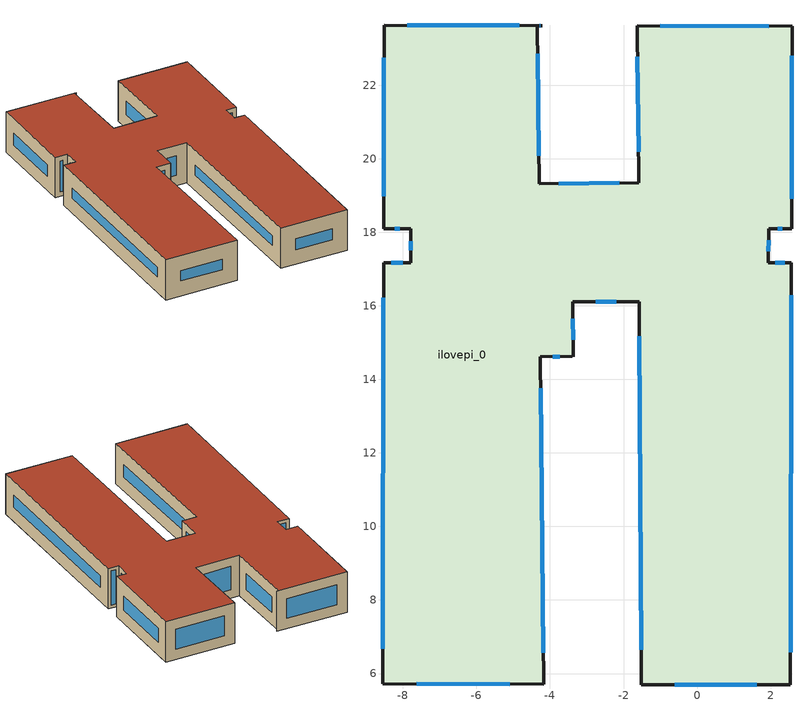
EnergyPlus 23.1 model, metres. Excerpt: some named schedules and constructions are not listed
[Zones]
ilovepi_0
 floor outside (90.1-2019 Nonresidential CZ 0 Exterior Floor (Mass)): -8.53,17.17 -7.79,17.17 -7.78,18.1 -8.52,18.1 -8.51,23.63 -4.21,23.62 -4.34,23.62 -4.29,19.32 -1.58,19.35 -1.63,23.61 2.58,23.6 2.57,18.1 1.94,18.1 1.94,17.17 2.57,17.17 2.54,5.69 -1.52,5.7 -1.57,16.11 -3.38,16.11 -3.37,14.62 -3.39,14.62 -4.26,14.61 -4.17,5.71 -8.55,5.72 z76
 wall outside (90.1-2019 Nonresidential CZ 0 Exterior Wall (Mass)): -3.37,14.62 -3.38,16.11 -1.57,16.11 -1.52,5.7 2.54,5.69 2.57,17.17 1.94,17.17 1.94,18.1 2.57,18.1 2.58,23.6 -1.63,23.61 -1.58,19.35 -4.29,19.32 -4.34,23.62 -4.21,23.62 -8.51,23.63 -8.52,18.1 -7.78,18.1 -7.79,17.17 -8.53,17.17 -8.55,5.72 -4.17,5.71 -4.26,14.61 -3.39,14.62 z76:78.5
 window (90.1-2019 Nonresidential CZ 0 Glazing (Operable)): -8.53,16.22 -8.55,6.67 z76.95:77.55; -0.61,5.7 1.63,5.69 z76.91:77.59; 2.54,6.57 2.56,16.29 / -8.51,22.75 -8.52,18.98 z76.88:77.62; 1.95,23.61 -1.01,23.61 / -4.84,23.62 -7.88,23.63 / -2.75,16.11 -2.2,16.11 z76.63:77.87; -2.11,19.34 -3.76,19.32 z76.53:77.97; -1.62,22.78 -1.59,20.19 z76.84:77.66; -4.28,23.62 -4.26,23.62 z76.06:78.44; -4.3,20.08 -4.33,22.85 z76.77:77.73; -3.37,15.07 -3.38,15.65 z76.45:78.05; -1.57,15.17 -1.52,6.65 z76.94:77.56; -7.63,5.72 -5.09,5.71 z76.93:77.57; -4.18,6.57 -4.25,13.75 z76.86:77.64; -3.92,14.62 -3.74,14.62 / -7.78,17.76 -7.79,17.5 z76.34:78.16; 2.2,18.1 2.31,18.1 z76.25:78.25; 1.94,17.48 1.94,17.79 z76.31:78.19; 2.38,17.17 2.12,17.17 z76.18:78.32; 2.57,18.9 2.58,22.8 z76.81:77.69; -8.23,18.1 -8.08,18.1 z76.3:78.2; -8,17.17 -8.31,17.17 z76.21:78.29
 roof outside (90.1-2019 Nonresidential CZ 0 Exterior Roof (Mass)): -7.79,17.17 -8.53,17.17 -8.55,5.72 -4.17,5.71 -4.26,14.61 -3.39,14.62 -3.37,14.62 -3.38,16.11 -1.57,16.11 -1.52,5.7 2.54,5.69 2.57,17.17 1.94,17.17 1.94,18.1 2.57,18.1 2.58,23.6 -1.63,23.61 -1.58,19.35 -4.29,19.32 -4.34,23.62 -4.21,23.62 -8.51,23.63 -8.52,18.1 -7.78,18.1 z78.5
[Schedule:Day:Hourly]
77afecff-a476-41dd-8c3b-97a3d72eae15: Fraction, 0, 0, 0, 0, 0, 0, 0, 0, 0, 0, 0, 0, 0, 0, 0, 0, 0, 0, 0, 0, 0, 0, 0, 0
15d15d3f-6fdd-4193-99bd-e8e2b75e47de: Fraction, 1, 1, 1, 1, 1, 1, 1, 1, 0, 0, 0, 0, 0, 0, 0, 0, 0, 0, 0, 0, 0, 0, 0, 0
b01266d0-449a-4105-b6e6-7c412c7f5d00: Fraction, 1, 1, 1, 1, 1, 1, 1, 1, 0, 0, 0, 1, 1, 1, 1, 1, 1, 1, 0, 0, 0, 0, 0, 0
ee062826-4a3d-40f8-8f03-ce33bc0db36d: Fraction, 0, 0, 0, 0, 0, 0, 0, 0, 0, 0, 1, 1, 1, 1, 1, 1, 1, 1, 0, 0, 0, 0, 0, 0
394297f8-4df5-48fb-acda-b8c584380e5b: Fraction, 0, 1, 1, 1, 1, 1, 1, 1, 1, 0, 0, 1, 1, 1, 1, 1, 0, 0, 0, 0, 0, 0, 0, 0
0e78ed41-e127-4f8b-b12c-76e9ce3ad2a9: Fraction, 0, 0, 0, 0, 0, 0, 0, 0, 0, 1, 1, 1, 1, 1, 1, 1, 0, 0, 0, 0, 0, 0, 0, 0
a3493501-4429-46e9-89eb-a36cc6e953e2: Fraction, 0, 0, 0, 0, 0, 0, 0, 0, 1, 1, 1, 1, 1, 1, 1, 1, 1, 0, 0, 0, 0, 0, 0, 0
10ba646d-e915-46aa-9978-2c8aa8a8213d: Fraction, 0, 0, 0, 0, 0, 0, 0, 0, 0, 1, 1, 1, 1, 1, 1, 1, 1, 1, 1, 1, 1, 0, 0, 0
79e3efbe-e9b6-46e8-a6f7-8e9fc3c0d9f0: Fraction, 0, 0, 0, 0, 0, 0, 0, 0, 0, 1, 1, 1, 1, 1, 1, 1, 1, 1, 1, 0, 0, 0, 0, 0
3cb66a8c-d60a-41ea-b2e4-5b739dd14df4: Fraction, 0, 0, 0, 0, 0, 0, 0, 0, 0, 1, 1, 1, 1, 1, 1, 1, 1, 0, 0, 0, 0, 0, 0, 0
92d2214d-a59a-4e5e-839b-20e6aff7d707: Fraction, 0, 0, 0, 0, 0, 1, 1, 1, 0, 0, 0, 1, 1, 1, 1, 1, 0, 0, 0, 0, 0, 0, 0, 0
865db93f-464d-4859-9202-d0d8471165c5: Fraction, 0, 0, 0, 0, 1, 1, 1, 1, 0, 0, 1, 1, 0, 0, 0, 0, 0, 0, 0, 0, 0, 0, 0, 0
ccd77420-a08b-44a3-ab9b-43b09096d3e5: Fraction, 0, 0, 0, 0, 0, 1, 0, 0, 0, 1, 0, 1, 1, 1, 1, 1, 0, 0, 0, 0, 0, 0, 0, 1
bcef2307-24de-4efd-994b-04cfae701e84: Fraction, 1, 1, 1, 1, 1, 1, 1, 1, 0, 1, 1, 1, 1, 1, 1, 1, 0, 0, 0, 0, 0, 0, 0, 0
1fbe0332-7bf8-481f-afc2-e7ac064522d1: Fraction, 0, 0, 0, 0, 0, 0, 0, 0, 0, 1, 1, 1, 1, 1, 1, 0, 0, 0, 0, 0, 0, 0, 0, 0
c04a88a2-5346-4c58-aa01-cccb24747973: Fraction, 0, 1, 0, 0, 1, 1, 1, 1, 0, 1, 1, 1, 1, 1, 1, 1, 1, 1, 0, 0, 0, 0, 0, 0
d77d4a5b-eaa2-4904-9d14-dd70a5d8bd13: Fraction, 0, 0, 1, 1, 1, 1, 1, 1, 0, 0, 0, 0, 0, 1, 0, 1, 1, 0, 0, 0, 0, 0, 0, 0
205d4736-1a98-4403-a511-7641382a2124: Fraction, 0, 0, 1, 1, 1, 1, 1, 1, 1, 1, 0, 0, 0, 0, 0, 0, 0, 0, 0, 0, 1, 0, 0, 0
ced611dd-45a0-4577-a382-ba44fd656b50: Fraction, 1, 1, 1, 1, 1, 0, 0, 0, 0, 0, 0, 1, 1, 1, 1, 1, 1, 0, 0, 0, 0, 0, 0, 0
e5922d2e-a79c-4254-a298-82ec5d283264: Fraction, 0, 1, 1, 1, 1, 1, 1, 0, 0, 0, 0, 0, 0, 0, 0, 0, 1, 1, 1, 1, 1, 1, 1, 1
99629ae3-1088-4853-a6a4-8ff0c56c696f: Fraction, 0, 1, 0, 0, 1, 0, 0, 0, 0, 0, 0, 0, 1, 0, 0, 0, 0, 0, 0, 0, 0, 0, 0, 0
3c789626-3f70-4b1b-b1ca-8816b99adb01: Fraction, 0, 1, 1, 1, 1, 1, 1, 1, 1, 1, 0, 0, 0, 0, 0, 1, 1, 0, 0, 0, 0, 0, 0, 0
7991d6ff-c0e5-4509-b1c9-9e897099a0da: Fraction, 1, 1, 1, 0, 1, 1, 1, 1, 0, 0, 1, 1, 1, 1, 1, 1, 1, 1, 0, 0, 0, 0, 0, 0
b0a6636a-7caa-4e2c-b35d-e62011f751ed: Fraction, 0, 1, 0, 0, 0, 0, 0, 0, 0, 0, 1, 0, 0, 0, 1, 1, 1, 1, 1, 0, 0, 0, 0, 1
0a2c729a-1def-4134-b6f6-ffdce426c848: Fraction, 1, 1, 1, 1, 1, 0, 1, 1, 1, 0, 0, 0, 0, 1, 1, 0, 0, 0, 0, 0, 0, 0, 0, 1
8cf1ee45-1484-4bfd-8864-7dadb6b690b9: Fraction, 1, 1, 1, 1, 1, 1, 0, 0, 0, 0, 0, 1, 1, 1, 1, 1, 1, 0, 0, 0, 0, 0, 0, 0
c65d1daa-d989-4332-8be9-3a756146a3e9: Fraction, 0, 1, 1, 1, 1, 1, 1, 0, 0, 0, 0, 1, 1, 1, 1, 0, 0, 0, 0, 0, 0, 0, 0, 0
5b09a1b5-f703-4ed6-96d7-ce5d5b094bde: Fraction, 0, 0, 0, 0, 0, 0, 0, 0, 0, 1, 1, 1, 1, 1, 1, 1, 1, 1, 0, 0, 0, 0, 0, 0
3f513dba-834e-4edf-8a4e-0729f9fe87bf: Fraction, 0, 0, 1, 1, 1, 1, 1, 0, 0, 0, 1, 1, 1, 1, 0, 0, 0, 0, 0, 0, 0, 0, 0, 0
a723cf7c-828a-4c29-955b-acc4ec38affd: Fraction, 1, 1, 1, 1, 1, 1, 1, 1, 1, 0, 0, 0, 0, 0, 0, 0, 0, 0, 1, 1, 1, 1, 1, 1
ebd7cf24-1c8e-411d-8706-90890b33c23b: Fraction, 1, 1, 1, 1, 1, 1, 1, 0, 0, 1, 1, 1, 0, 0, 0, 0, 0, 0, 0, 0, 0, 0, 0, 0
2441f3cd-1e5a-437c-8f84-76b5ee6015e9: Fraction, 1, 1, 1, 1, 1, 1, 1, 1, 0, 1, 1, 0, 0, 0, 1, 1, 0, 0, 0, 0, 0, 0, 0, 0
05a8aece-8790-4fe8-ba98-a554c636e09f: Fraction, 0, 0, 0, 1, 1, 1, 0, 0, 0, 1, 1, 1, 1, 1, 1, 1, 1, 1, 0, 0, 0, 0, 0, 0
1c7b4034-1a5c-42a8-b3d3-ff73086c6457: Fraction, 0, 0, 0, 0, 0, 0, 0, 1, 1, 1, 1, 0, 0, 0, 0, 0, 0, 0, 0, 0, 0, 0, 0, 1
482ceba7-9e6c-40c2-b75c-155740c073b6: Fraction, 1, 1, 1, 1, 1, 1, 1, 1, 0, 0, 0, 1, 1, 1, 1, 0, 0, 0, 1, 1, 1, 1, 1, 1
eb8440d5-4c33-44fd-9b15-36250b9e1ccb: Fraction, 1, 1, 1, 1, 1, 1, 1, 1, 1, 1, 1, 1, 1, 1, 1, 0, 0, 0, 0, 1, 1, 1, 0, 1
92ba6fd6-4849-41fe-9c12-d9bce60f8159: Fraction, 1, 1, 1, 1, 1, 1, 1, 1, 0, 0, 1, 1, 0, 1, 0, 0, 0, 0, 0, 0, 0, 0, 0, 1
86037ee6-d285-4431-bc9a-47f84f528d1c: Fraction, 1, 1, 1, 1, 1, 1, 1, 0, 0, 0, 1, 0, 0, 0, 0, 0, 0, 0, 0, 1, 1, 1, 1, 1
21760730-13b4-4433-b239-7f1701f11624: Fraction, 1, 1, 1, 1, 1, 0, 0, 0, 0, 0, 1, 1, 1, 1, 1, 1, 1, 0, 0, 0, 0, 0, 0, 0
74198a25-fbb1-4899-8bce-e2acc0ea5e7d: Fraction, 1, 1, 1, 1, 1, 1, 1, 1, 1, 1, 0, 0, 0, 0, 0, 0, 1, 0, 0, 0, 0, 0, 0, 0
4f0b1fd3-6392-4024-8236-66dd17eb9e5c: Fraction, 1, 1, 1, 1, 1, 1, 1, 1, 1, 1, 1, 1, 0, 0, 0, 0, 0, 0, 0, 0, 0, 1, 1, 1
c7b22532-0674-4995-a66e-250a789d11fd: Fraction, 1, 1, 1, 1, 1, 1, 1, 0, 0, 0, 1, 1, 1, 1, 1, 1, 1, 0, 0, 0, 0, 1, 1, 1
e1074fb3-a64e-4581-8883-7a0cea700c89: Fraction, 1, 1, 1, 1, 1, 1, 1, 1, 0, 0, 1, 1, 1, 1, 0, 1, 1, 1, 1, 1, 1, 1, 1, 1
652c8207-f994-42f1-82a7-3c469786b775: Fraction, 1, 1, 1, 1, 1, 1, 1, 1, 1, 0, 0, 0, 0, 1, 0, 0, 0, 0, 0, 0, 0, 0, 0, 0
99e745b5-bc7f-44ec-aed7-5212dbb9fa1d: Fraction, 1, 1, 1, 1, 1, 1, 1, 1, 0, 1, 1, 1, 1, 1, 1, 1, 1, 0, 1, 1, 1, 1, 1, 1
d945d888-3e9e-4626-9387-48ce2dfe5d25: Fraction, 1, 1, 1, 1, 1, 1, 1, 1, 0, 0, 1, 1, 1, 1, 1, 1, 0, 0, 0, 0, 0, 0, 1, 1
ddac3e47-2b6b-4ec9-8eae-5f743d814751: Fraction, 1, 1, 1, 1, 1, 1, 1, 0, 0, 0, 1, 1, 1, 0, 0, 0, 0, 1, 1, 1, 1, 1, 1, 1
9598604e-bf3c-455c-a9a3-71d7b1e27e1f: Fraction, 1, 1, 1, 1, 1, 1, 1, 1, 0, 0, 1, 1, 1, 1, 1, 1, 1, 0, 0, 0, 0, 0, 0, 1
28fab7d8-93fa-40aa-a1c3-6c5fef4a5196: Fraction, 1, 1, 1, 1, 0, 1, 1, 0, 0, 0, 0, 1, 1, 1, 1, 1, 0, 0, 0, 0, 0, 0, 0, 0
54dfe745-525e-41a7-a267-2b4c845aef21: Fraction, 0, 0, 0, 0, 0, 1, 1, 1, 0, 0, 0, 0, 0, 1, 0, 0, 0, 0, 0, 0, 0, 0, 0, 0
3be847a6-7078-4f6a-b3d5-aba081a5a812: Fraction, 1, 1, 1, 1, 1, 1, 1, 1, 0, 0, 1, 1, 1, 1, 0, 0, 0, 0, 0, 0, 0, 0, 0, 0
83d89ee7-355f-4c5b-953d-c393543dd460: Fraction, 0, 0, 0, 0, 0, 0, 0, 1, 0, 0, 0, 0, 0, 1, 0, 0, 0, 0, 0, 0, 0, 0, 1, 1
70ecfe9d-955c-4997-9cc2-fe8537ddbd84: Fraction, 1, 1, 1, 1, 1, 1, 1, 1, 0, 0, 0, 1, 0, 0, 0, 0, 0, 0, 0, 0, 0, 1, 1, 1
2ec83601-76bf-4805-acc7-808eebb1bee5: Fraction, 1, 1, 1, 1, 1, 1, 1, 1, 0, 0, 0, 0, 1, 1, 1, 0, 0, 0, 0, 0, 0, 0, 1, 1
d49c5459-03c2-49c9-8a6a-8b4161442513: Fraction, 1, 1, 1, 1, 1, 1, 1, 1, 1, 0, 0, 0, 0, 0, 0, 0, 1, 1, 1, 1, 1, 1, 1, 1
d69fa95e-edae-4664-95cf-20b0db2ad7f1: Fraction, 1, 1, 1, 1, 1, 1, 1, 1, 1, 0, 0, 0, 1, 1, 0, 0, 0, 0, 0, 1, 1, 1, 1, 1
92c67379-8679-4ecb-8f97-da87b0ddf29e: Fraction, 1, 1, 1, 1, 1, 1, 1, 1, 0, 1, 0, 0, 1, 1, 1, 1, 1, 1, 1, 1, 1, 1, 1, 1
4051fa42-6d85-4b80-b963-727ce448ecbf: Fraction, 1, 1, 1, 1, 1, 1, 1, 1, 0, 0, 1, 0, 0, 0, 0, 0, 0, 0, 1, 1, 1, 1, 1, 1
13e382b4-a795-401b-b505-9623faa28501: Fraction, 1, 1, 1, 1, 1, 1, 1, 1, 1, 0, 0, 0, 0, 1, 0, 0, 0, 0, 1, 1, 1, 1, 1, 1
646970dc-1f64-490d-b8ad-5094812d0172: Fraction, 1, 1, 1, 1, 1, 1, 1, 1, 1, 0, 0, 0, 1, 0, 0, 0, 0, 0, 0, 0, 0, 0, 0, 1
19897aca-7bd3-4ac8-9428-7cdef9f8523e: Fraction, 1, 1, 1, 1, 1, 1, 1, 1, 1, 0, 0, 0, 1, 1, 1, 1, 0, 1, 1, 1, 1, 1, 1, 1
842900c6-8282-48aa-9782-5330e04daf9e: Fraction, 1, 1, 1, 1, 1, 1, 1, 1, 0, 0, 1, 1, 0, 0, 0, 0, 1, 1, 1, 1, 1, 1, 1, 1
c45a0991-56e6-42bf-b3fc-16b457f43c93: Fraction, 1, 1, 1, 1, 1, 1, 1, 1, 0, 0, 0, 0, 1, 1, 1, 1, 1, 1, 1, 1, 1, 1, 1, 1
cd115b35-c509-4a5c-9417-7b7883978641: Fraction, 1, 1, 1, 1, 1, 1, 1, 1, 0, 0, 0, 0, 0, 0, 0, 1, 1, 1, 1, 1, 1, 1, 1, 1
d4578943-ad88-4c35-b276-de7eef4f0890: Fraction, 1, 1, 1, 1, 1, 1, 1, 1, 1, 1, 1, 1, 1, 1, 1, 0, 0, 0, 1, 1, 1, 1, 1, 1
ee850b46-5336-4cb4-b2d8-5122e6179388: Fraction, 1, 1, 1, 1, 1, 1, 1, 1, 0, 1, 1, 1, 1, 1, 1, 1, 1, 1, 1, 1, 1, 1, 1, 1
bb75c43c-9cdd-4c6f-99ff-332a47a41a4d: Fraction, 1, 1, 1, 1, 1, 1, 1, 1, 1, 0, 0, 0, 0, 0, 0, 0, 1, 1, 0, 0, 0, 0, 1, 1
91247725-b4bd-421e-8b02-de46f400ce90: Fraction, 1, 1, 1, 1, 1, 1, 1, 1, 1, 0, 0, 0, 0, 0, 0, 0, 0, 0, 0, 1, 1, 1, 1, 1
929c4eb1-e68a-4e3e-baa6-87e6ffc093b6: Fraction, 1, 1, 1, 1, 1, 1, 1, 0, 0, 0, 1, 1, 1, 1, 1, 1, 1, 0, 0, 0, 0, 0, 0, 0
b3ae971e-66fc-4756-8a13-8b8bccc2429a: Fraction, 0, 1, 1, 1, 1, 1, 1, 1, 0, 0, 1, 0, 1, 1, 1, 0, 0, 0, 0, 0, 0, 0, 0, 1
7533a221-22ce-4bab-bf9a-b02c2aaee65f: Fraction, 1, 1, 1, 1, 1, 1, 1, 1, 0, 0, 0, 1, 1, 1, 0, 0, 0, 1, 1, 1, 1, 1, 1, 1
6f7293f9-4135-46f0-9bfd-d8957ea5d0aa: Fraction, 1, 1, 1, 1, 1, 1, 1, 1, 1, 0, 0, 0, 0, 0, 0, 0, 0, 0, 0, 0, 0, 1, 1, 1
40b9bcba-55fa-446e-80e0-b9c70631c0c8: Fraction, 1, 1, 1, 1, 1, 1, 1, 1, 0, 0, 1, 1, 1, 1, 1, 1, 1, 1, 0, 0, 0, 0, 1, 1
539af7fd-e088-4b20-9bfe-1c48075206ac: Fraction, 1, 1, 1, 1, 1, 1, 1, 1, 0, 0, 1, 0, 0, 0, 1, 1, 1, 1, 1, 1, 1, 1, 1, 1
814b4f3a-6aa2-47b1-92b3-c619e37b2a43: Fraction, 1, 1, 1, 1, 1, 1, 1, 1, 0, 0, 0, 0, 0, 0, 0, 0, 0, 1, 1, 1, 1, 1, 1, 1
f4bea0f8-b565-497f-b04a-d7f03c3ace7d: Fraction, 1, 1, 1, 1, 1, 1, 1, 1, 0, 0, 0, 1, 1, 0, 0, 0, 0, 0, 0, 0, 1, 1, 1, 1
55a7f2f8-bcad-4f9f-8d64-6cdfa8d177f5: Fraction, 1, 1, 1, 1, 1, 1, 1, 1, 0, 0, 1, 1, 1, 1, 0, 0, 1, 0, 0, 0, 0, 1, 1, 1
6de30a45-3998-4626-bce5-8b77581c1279: Fraction, 1, 1, 1, 1, 1, 1, 1, 1, 1, 0, 1, 1, 1, 1, 1, 1, 1, 0, 0, 0, 0, 0, 1, 1
ca99f09c-1200-484b-ac82-fc5ecff7242f: Fraction, 1, 1, 1, 1, 1, 1, 1, 1, 0, 0, 1, 1, 1, 0, 1, 1, 0, 0, 1, 1, 1, 1, 1, 1
0698ff35-8ba7-42d0-bb6e-6a82d47be47d: Fraction, 1, 1, 1, 1, 1, 1, 1, 1, 1, 0, 0, 0, 0, 1, 0, 0, 0, 0, 0, 0, 0, 1, 1, 1
bd48c2ab-24bb-4923-b575-5d81de1b05a7: Fraction, 1, 1, 1, 1, 1, 1, 1, 1, 0, 0, 0, 1, 1, 1, 1, 0, 0, 0, 0, 0, 0, 0, 0, 0
0b20a533-f234-4012-bf6f-685d8ff929c9: Fraction, 0, 1, 1, 1, 1, 1, 1, 0, 0, 0, 1, 1, 1, 1, 0, 0, 0, 0, 0, 0, 1, 1, 1, 0
99b18d60-7904-4fa9-85ba-863d1901b058: Fraction, 0, 0, 0, 0, 0, 0, 0, 0, 0, 0, 0, 1, 1, 0, 0, 1, 0, 0, 0, 0, 0, 0, 0, 0
d06da587-bf03-442a-b36e-5ab8e8466fa5: Fraction, 0, 0, 0, 0, 0, 0, 0, 0, 0, 0, 0, 1, 1, 1, 1, 0, 0, 0, 0, 0, 0, 0, 0, 0
f02425de-b3f1-47e9-841d-e55289ffe34c: Fraction, 0, 0, 0, 0, 0, 0, 0, 0, 0, 0, 0, 1, 0, 0, 0, 0, 0, 0, 0, 0, 0, 0, 0, 0
c550fb1c-fcc2-4181-9b5a-19a2ab7b9369: Fraction, 0, 0, 0, 0, 1, 0, 0, 0, 0, 0, 0, 1, 1, 1, 0, 0, 0, 0, 0, 0, 0, 0, 0, 0
047d1b33-1451-4b8b-afc5-ee957d13ff2a: Fraction, 0, 0, 0, 0, 1, 0, 0, 0, 0, 0, 0, 1, 1, 1, 0, 1, 1, 1, 0, 0, 1, 1, 1, 1
742eed30-f349-4d4f-ada6-bae5aecd6099: Fraction, 1, 1, 1, 1, 1, 1, 1, 1, 1, 1, 1, 1, 1, 1, 1, 1, 1, 1, 1, 1, 1, 1, 1, 1
e1a03f85-d6d4-43b4-a605-70210604ac85: Fraction, 1, 1, 1, 0, 1, 1, 1, 1, 0, 1, 1, 1, 1, 1, 1, 1, 1, 1, 1, 1, 1, 1, 1, 1
113009de-208a-4f5a-b635-422d047a3850: Fraction, 1, 1, 1, 1, 1, 1, 1, 1, 1, 0, 0, 0, 1, 1, 0, 0, 1, 1, 1, 1, 1, 1, 1, 1
a7d006e2-55fc-4159-99c1-bfe500caded4: Fraction, 1, 1, 1, 1, 1, 1, 1, 1, 1, 0, 0, 1, 1, 0, 1, 0, 1, 1, 0, 1, 0, 0, 1, 0
1f5637bb-8c04-434b-8d06-a32e97662b7e: Fraction, 0, 1, 1, 1, 1, 1, 1, 1, 1, 1, 1, 1, 1, 0, 0, 0, 0, 0, 0, 0, 1, 1, 1, 1
d0d7500a-9886-4322-a2e6-bac89581ea9a: Fraction, 1, 1, 1, 1, 1, 1, 1, 1, 1, 1, 1, 1, 0, 0, 0, 0, 0, 0, 0, 1, 1, 1, 1, 1
a4496f13-1f5a-4445-b883-eeb55a224d36: Fraction, 1, 1, 1, 1, 1, 1, 1, 1, 1, 1, 1, 1, 1, 1, 0, 1, 1, 1, 0, 1, 1, 1, 1, 1
32dbbf11-e32a-4fa4-8517-fc178e42f3e7: Fraction, 1, 1, 1, 1, 1, 1, 1, 1, 1, 0, 0, 0, 0, 0, 0, 0, 0, 0, 0, 0, 1, 1, 1, 1
9881ac57-a46c-4cc3-becc-70ec3eb9871b: Fraction, 1, 1, 1, 1, 1, 1, 1, 1, 0, 0, 0, 0, 1, 1, 1, 1, 0, 0, 0, 0, 0, 0, 1, 0
aab10f27-e7f8-474b-a99a-beed6639a70f: Fraction, 1, 1, 1, 1, 1, 1, 1, 1, 1, 1, 0, 1, 1, 1, 1, 0, 0, 0, 0, 0, 1, 1, 1, 0
4a262f10-ed95-4216-b813-463c1db072a9: Fraction, 1, 1, 1, 1, 1, 1, 1, 1, 1, 0, 0, 0, 0, 1, 1, 1, 1, 1, 1, 1, 1, 1, 1, 1
bda37cd9-8c9e-4cb6-96c9-006cd081133f: Fraction, 1, 1, 1, 1, 1, 1, 1, 1, 1, 1, 0, 0, 0, 0, 0, 0, 0, 1, 0, 1, 1, 1, 1, 1
022dffee-6e43-4ed8-a225-c4f1bd587f9e: Fraction, 1, 1, 1, 1, 1, 1, 1, 1, 0, 0, 0, 0, 0, 0, 0, 0, 0, 0, 0, 1, 1, 1, 1, 1
f8a806b9-0e92-4cb7-a68f-4c53985b9f2b: Fraction, 1, 1, 1, 1, 1, 1, 1, 1, 0, 0, 0, 0, 1, 0, 1, 0, 1, 1, 1, 1, 0, 1, 1, 1
7009966f-1d62-41b8-b479-7ff831cfd312: Fraction, 1, 1, 1, 1, 1, 1, 1, 1, 0, 0, 0, 0, 1, 0, 0, 0, 0, 0, 0, 0, 0, 1, 1, 1
d1a04fee-83ad-49c0-a38f-0f797504660f: Fraction, 1, 1, 1, 1, 1, 1, 1, 1, 0, 0, 0, 1, 0, 1, 1, 0, 0, 0, 0, 0, 0, 0, 0, 1
52dc3412-398b-4dd0-a0e3-cbddae9ff547: Fraction, 1, 1, 0, 0, 1, 1, 0, 1, 0, 0, 0, 0, 1, 0, 0, 0, 0, 0, 0, 0, 0, 0, 0, 0
306effbf-6e0d-405b-aae2-3ebc187b6d4c: Fraction, 0, 0, 1, 0, 0, 0, 1, 0, 0, 0, 0, 0, 0, 1, 1, 0, 0, 0, 0, 0, 0, 0, 0, 0
42e48833-92b3-48e5-93b8-6ab6adbd77c4: Fraction, 0, 0, 0, 0, 0, 0, 0, 0, 0, 0, 0, 1, 1, 1, 1, 1, 0, 0, 0, 0, 0, 0, 1, 0
d7f79221-b2dd-4a22-bd5c-3942c7cffbb9: Fraction, 1, 1, 0, 0, 1, 0, 0, 1, 0, 0, 0, 1, 1, 1, 1, 0, 0, 0, 0, 0, 0, 0, 0, 0
fe11f393-07c3-4171-b979-1e4e21989173: Fraction, 0, 1, 0, 1, 1, 1, 1, 1, 0, 0, 0, 1, 1, 1, 1, 1, 0, 0, 0, 0, 0, 0, 0, 0
0a4f0134-d85b-4de5-83ed-f5264170c07c: Fraction, 0, 1, 1, 1, 1, 1, 1, 1, 0, 0, 0, 0, 1, 1, 1, 1, 0, 0, 0, 0, 0, 0, 0, 0
ac8b1a9a-64ee-40a4-b934-9e04a7ab35a7: Fraction, 0, 0, 0, 1, 1, 0, 0, 1, 0, 0, 0, 1, 1, 1, 1, 1, 0, 0, 0, 0, 0, 0, 0, 0
bc8b1077-e7d8-4037-8ebf-4089505ec9a8: Fraction, 0, 1, 1, 1, 1, 0, 0, 1, 0, 0, 0, 0, 0, 0, 0, 0, 0, 0, 0, 0, 0, 0, 1, 1
2cc91425-0ac0-447b-b40a-a50643db1fbf: Fraction, 0, 0, 0, 0, 0, 0, 0, 0, 1, 1, 1, 0, 0, 0, 0, 0, 0, 0, 1, 1, 1, 1, 1, 1
3e3440d9-ab33-4a6a-8745-752dc70df147: Fraction, 0, 0, 0, 0, 0, 0, 0, 0, 0, 0, 1, 1, 1, 1, 1, 1, 0, 1, 1, 1, 1, 1, 1, 1
aa1338ce-0e5e-4b97-8268-7d6fc6cfe2cc: Fraction, 0, 0, 0, 0, 0, 0, 0, 0, 0, 0, 0, 0, 1, 1, 1, 1, 1, 1, 1, 1, 1, 0, 0, 0
09d9ea6b-8177-40ae-b67b-d4ea00cab5ab: Fraction, 0, 0, 0, 0, 0, 0, 0, 1, 1, 1, 0, 0, 0, 0, 0, 0, 0, 1, 1, 1, 1, 0, 0, 0
52ec3d13-213a-483e-966a-01f7c3558172: Fraction, 0, 0, 0, 0, 0, 0, 0, 0, 1, 1, 0, 0, 0, 0, 1, 0, 0, 0, 0, 0, 0, 0, 0, 0
436e2fe6-cbbe-4164-84fd-c9e184bceaee: Fraction, 0, 0, 0, 0, 0, 0, 0, 0, 0, 1, 1, 1, 1, 0, 1, 1, 1, 1, 1, 1, 1, 1, 1, 1
0b48d091-3424-4cd2-a97e-e16b4f3db164: Fraction, 0, 0, 0, 0, 0, 0, 0, 0, 1, 0, 0, 0, 0, 0, 0, 0, 0, 1, 0, 0, 0, 0, 0, 0
737e02f9-b87e-403e-b0da-e061215c6699: Fraction, 0, 0, 0, 0, 0, 0, 0, 0, 1, 1, 0, 0, 0, 0, 0, 0, 1, 1, 1, 1, 1, 1, 0, 0
4f2487da-41f1-49f3-88b1-70ffe12862a6: Fraction, 0, 0, 0, 0, 0, 0, 0, 1, 1, 1, 0, 0, 0, 1, 1, 1, 1, 0, 0, 0, 0, 0, 0, 0
9559fef1-9d3e-4655-9407-15babc5e59a3: Fraction, 0, 0, 0, 0, 0, 0, 0, 0, 1, 1, 0, 0, 0, 0, 0, 0, 0, 1, 1, 1, 1, 1, 1, 0
b873ff7a-60cc-4d1e-97e8-785bb105ac84: Fraction, 0, 0, 0, 0, 1, 0, 0, 1, 1, 1, 1, 0, 0, 0, 0, 0, 1, 1, 1, 1, 1, 1, 1, 1
3e51c432-dff9-454c-81cd-072643097a90: Fraction, 1, 1, 1, 1, 1, 0, 0, 0, 1, 1, 1, 1, 1, 0, 1, 1, 1, 1, 1, 1, 1, 1, 1, 1
e5f2dddc-5ab6-4c34-af29-76be0598e9ea: Fraction, 0, 0, 0, 0, 0, 0, 0, 0, 1, 1, 0, 0, 0, 0, 1, 1, 1, 1, 1, 1, 1, 1, 1, 1
2f58040a-ef63-4eca-ace5-b712c01aeb22: Fraction, 1, 1, 1, 1, 1, 1, 1, 0, 1, 1, 1, 1, 1, 0, 1, 1, 1, 1, 1, 1, 1, 1, 0, 0
8fbb86bc-ae28-41a7-89e3-7cac719ec1ce: Fraction, 0, 0, 0, 0, 0, 0, 0, 0, 1, 1, 1, 0, 1, 1, 1, 1, 1, 1, 1, 1, 1, 0, 0, 0
a2c7be7d-f528-4e0b-9791-867feabf2e63: Fraction, 0, 0, 0, 0, 0, 0, 0, 0, 1, 1, 1, 1, 0, 0, 0, 1, 1, 1, 1, 1, 1, 1, 0, 0
dcb44d18-2b5c-4c15-9959-cb90b31d4c9f: Fraction, 0, 0, 0, 0, 0, 0, 0, 0, 0, 1, 1, 1, 0, 0, 1, 1, 1, 1, 1, 0, 0, 0, 0, 0
fa5786b3-e12f-44d0-b232-3e395ab4c000: Fraction, 0, 0, 0, 0, 0, 0, 0, 0, 1, 0, 1, 1, 0, 0, 0, 0, 0, 0, 0, 0, 0, 0, 0, 0
9ce05b14-6576-40d3-b299-aed1a8028ccb: Fraction, 0, 0, 0, 0, 0, 0, 0, 0, 1, 1, 0, 1, 1, 1, 1, 1, 1, 1, 0, 0, 0, 0, 0, 0
809c2b7a-a5cc-4647-a660-0026bd1aeba4: Fraction, 0, 0, 0, 0, 0, 0, 0, 0, 0, 1, 1, 1, 1, 0, 1, 1, 1, 1, 0, 0, 0, 0, 0, 0
6533ba76-5ead-4054-8b5a-40a4f99d1b6b: Fraction, 0, 0, 0, 0, 0, 0, 0, 0, 0, 1, 1, 1, 0, 1, 1, 1, 1, 1, 1, 1, 1, 1, 1, 0
f1f75955-4dad-49cb-abd4-f28ab8974da1: Fraction, 0, 0, 0, 0, 0, 0, 0, 0, 0, 1, 1, 1, 0, 0, 0, 0, 1, 0, 0, 0, 0, 0, 0, 0
df1ec5ec-015b-4900-b207-9114e87df442: Fraction, 0, 0, 0, 0, 0, 0, 0, 0, 1, 1, 0, 0, 1, 1, 1, 1, 0, 0, 0, 0, 0, 0, 0, 0
4bc21fd1-1e66-4e58-88d1-fdefd82fcfd7: Fraction, 0, 0, 0, 0, 0, 0, 0, 0, 1, 1, 1, 1, 0, 0, 0, 0, 0, 0, 0, 0, 0, 0, 0, 0
b13c6bad-81ec-46d2-bb59-4c29bfcfbb18: Fraction, 0, 0, 0, 0, 0, 0, 0, 0, 1, 1, 1, 1, 1, 1, 1, 0, 0, 0, 0, 0, 0, 0, 0, 0
ab77079c-5a11-4b58-a61d-482d49d04b28: Fraction, 0, 0, 0, 0, 0, 0, 0, 0, 0, 0, 0, 0, 0, 0, 0, 1, 1, 1, 0, 0, 0, 0, 0, 0
b4fe096a-a520-4f70-ab76-922df7d39f02: Fraction, 0, 0, 0, 0, 0, 0, 0, 0, 1, 0, 0, 0, 0, 0, 0, 0, 0, 0, 0, 0, 0, 0, 0, 0
66892742-d42a-418e-bd45-9577921720ab: Fraction, 0, 0, 0, 0, 0, 0, 0, 0, 0, 1, 1, 1, 1, 1, 1, 1, 0, 0, 1, 1, 1, 1, 0, 0
56d651b3-6c86-4f90-863a-80dde9d80ad6: Fraction, 0, 0, 0, 0, 0, 0, 0, 1, 1, 1, 0, 0, 0, 0, 0, 0, 0, 1, 1, 1, 1, 1, 1, 1
f0063d9b-6c55-4aec-b7f7-b58e2313abb0: Fraction, 1, 0, 0, 0, 0, 0, 0, 0, 1, 1, 0, 1, 0, 0, 0, 1, 1, 1, 1, 1, 1, 1, 1, 0
afdaabbb-acea-4557-80dd-9f0e3798181b: Fraction, 0, 0, 0, 0, 0, 0, 0, 0, 1, 1, 1, 0, 0, 0, 1, 1, 1, 0, 0, 0, 0, 0, 0, 0
e7100ed9-535d-48bb-ad09-a4fb6613b653: Fraction, 0, 0, 0, 0, 0, 0, 0, 0, 1, 1, 0, 0, 0, 0, 0, 0, 0, 0, 1, 1, 1, 1, 0, 0
0d847856-c81e-4d80-bfa6-8eae12bd9fc7: Fraction, 0, 0, 0, 0, 0, 0, 0, 0, 1, 1, 0, 1, 1, 1, 0, 0, 0, 0, 0, 0, 0, 0, 0, 0
54e6ae24-204d-4e3e-b0a8-f5352e5cdc5e: Fraction, 0, 0, 0, 0, 0, 0, 0, 0, 1, 1, 1, 0, 0, 1, 1, 1, 1, 1, 1, 1, 0, 0, 0, 0
fa920132-c10e-4e04-a96c-66e393333fbf: Fraction, 0, 0, 0, 0, 0, 0, 0, 0, 1, 1, 0, 0, 0, 0, 1, 1, 0, 1, 1, 1, 1, 0, 0, 0
578d1179-6fc2-4a6e-82f2-719f0bc430e4: Fraction, 0, 0, 0, 0, 0, 0, 0, 0, 0, 1, 0, 0, 0, 0, 0, 0, 0, 1, 1, 1, 1, 1, 0, 0
8a0d1c6f-c715-4ca8-be91-5a91a1797237: Fraction, 0, 0, 0, 0, 0, 0, 0, 0, 1, 1, 0, 0, 0, 1, 0, 0, 1, 1, 0, 0, 0, 0, 0, 0
c05f9970-713a-48b5-a059-06cbafaae2ea: Fraction, 0, 0, 0, 0, 0, 0, 0, 0, 0, 1, 1, 1, 1, 0, 1, 1, 1, 1, 1, 1, 1, 0, 0, 0
38269a5d-e959-4e37-869b-20a2646ab885: Fraction, 0, 0, 0, 0, 0, 0, 0, 0, 1, 1, 1, 0, 0, 0, 0, 1, 1, 1, 1, 1, 1, 1, 1, 1
12a500cf-44db-4e45-890e-b96bf945b473: Fraction, 1, 0, 0, 0, 0, 0, 0, 1, 1, 1, 0, 0, 0, 0, 1, 1, 1, 1, 1, 1, 0, 0, 0, 1
20008110-d6e4-4b77-a0e2-69cca6eed7e1: Fraction, 1, 1, 1, 1, 1, 1, 1, 1, 1, 1, 1, 0, 0, 1, 1, 0, 1, 1, 1, 1, 1, 1, 1, 1
7137af3b-8ff4-44d3-a997-1d9defb69bd1: Fraction, 1, 1, 1, 1, 1, 1, 1, 1, 1, 1, 1, 0, 0, 0, 0, 1, 1, 1, 1, 1, 1, 1, 1, 1
55e3c976-7eb6-44ed-af87-dd1e3e9ad607: Fraction, 1, 1, 1, 1, 1, 1, 1, 1, 1, 1, 1, 0, 1, 1, 1, 1, 1, 1, 1, 1, 1, 1, 1, 1
e39dc137-a556-4862-b254-a48f827ac2a7: Fraction, 1, 1, 1, 1, 0, 1, 1, 1, 1, 1, 1, 0, 0, 0, 1, 1, 1, 1, 1, 1, 1, 1, 1, 1
5e1ce0ca-92dd-4de9-b232-c14a9d520583: Fraction, 1, 1, 1, 1, 0, 1, 1, 1, 1, 1, 1, 0, 0, 0, 1, 0, 0, 0, 1, 1, 0, 0, 0, 0
3a13f393-7339-4599-91cd-0fdf341a01f9: Fraction, 0, 0, 0, 1, 0, 0, 0, 0, 1, 0, 0, 0, 0, 0, 0, 0, 0, 0, 0, 0, 0, 0, 0, 0
323de873-2446-459f-b2a0-2399ed43016c: Fraction, 0, 0, 0, 0, 0, 0, 0, 0, 0, 1, 1, 1, 0, 0, 1, 1, 0, 0, 0, 0, 0, 0, 0, 0
2121c327-8cc5-419a-b592-de6201ff0d6d: Fraction, 0, 0, 0, 0, 0, 0, 0, 0, 0, 1, 1, 0, 0, 1, 0, 1, 0, 0, 1, 0, 1, 1, 0, 1
05ae21ee-b67e-4c88-a89f-0d54bb339321: Fraction, 1, 0, 0, 0, 0, 0, 0, 0, 0, 0, 0, 0, 0, 1, 1, 1, 1, 1, 1, 1, 0, 0, 0, 0
9ba3322c-3aab-4ca1-aa62-f250df1df36e: Fraction, 0, 0, 0, 0, 0, 0, 0, 0, 0, 0, 0, 0, 1, 1, 1, 1, 1, 1, 1, 0, 0, 0, 0, 0
e19a15f1-9434-4f3d-9108-d138bd39f11f: Fraction, 0, 0, 0, 0, 0, 0, 0, 0, 0, 0, 0, 0, 0, 0, 1, 0, 0, 0, 1, 0, 0, 0, 0, 0
[Schedule:Week:Daily]
CoolAvail_ilovepi_0_36: 865db93f-464d-4859-9202-d0d8471165c5, 394297f8-4df5-48fb-acda-b8c584380e5b, ccd77420-a08b-44a3-ab9b-43b09096d3e5, bcef2307-24de-4efd-994b-04cfae701e84, 1fbe0332-7bf8-481f-afc2-e7ac064522d1, c04a88a2-5346-4c58-aa01-cccb24747973, 79e3efbe-e9b6-46e8-a6f7-8e9fc3c0d9f0, 865db93f-464d-4859-9202-d0d8471165c5, 865db93f-464d-4859-9202-d0d8471165c5, 865db93f-464d-4859-9202-d0d8471165c5, 865db93f-464d-4859-9202-d0d8471165c5, 865db93f-464d-4859-9202-d0d8471165c5
CoolAvail_ilovepi_0_37: ee062826-4a3d-40f8-8f03-ce33bc0db36d, d77d4a5b-eaa2-4904-9d14-dd70a5d8bd13, 205d4736-1a98-4403-a511-7641382a2124, ced611dd-45a0-4577-a382-ba44fd656b50, e5922d2e-a79c-4254-a298-82ec5d283264, 15d15d3f-6fdd-4193-99bd-e8e2b75e47de, 99629ae3-1088-4853-a6a4-8ff0c56c696f, ee062826-4a3d-40f8-8f03-ce33bc0db36d, ee062826-4a3d-40f8-8f03-ce33bc0db36d, ee062826-4a3d-40f8-8f03-ce33bc0db36d, ee062826-4a3d-40f8-8f03-ce33bc0db36d, ee062826-4a3d-40f8-8f03-ce33bc0db36d
CoolAvail_ilovepi_0_38: 3c789626-3f70-4b1b-b1ca-8816b99adb01, 7991d6ff-c0e5-4509-b1c9-9e897099a0da, 865db93f-464d-4859-9202-d0d8471165c5, b0a6636a-7caa-4e2c-b35d-e62011f751ed, 0a2c729a-1def-4134-b6f6-ffdce426c848, 8cf1ee45-1484-4bfd-8864-7dadb6b690b9, c65d1daa-d989-4332-8be9-3a756146a3e9, 3c789626-3f70-4b1b-b1ca-8816b99adb01, 3c789626-3f70-4b1b-b1ca-8816b99adb01, 3c789626-3f70-4b1b-b1ca-8816b99adb01, 3c789626-3f70-4b1b-b1ca-8816b99adb01, 3c789626-3f70-4b1b-b1ca-8816b99adb01
CoolAvail_ilovepi_0_39: 5b09a1b5-f703-4ed6-96d7-ce5d5b094bde, 3f513dba-834e-4edf-8a4e-0729f9fe87bf, a723cf7c-828a-4c29-955b-acc4ec38affd, ebd7cf24-1c8e-411d-8706-90890b33c23b, 2441f3cd-1e5a-437c-8f84-76b5ee6015e9, 05a8aece-8790-4fe8-ba98-a554c636e09f, ee062826-4a3d-40f8-8f03-ce33bc0db36d, 5b09a1b5-f703-4ed6-96d7-ce5d5b094bde, 5b09a1b5-f703-4ed6-96d7-ce5d5b094bde, 5b09a1b5-f703-4ed6-96d7-ce5d5b094bde, 5b09a1b5-f703-4ed6-96d7-ce5d5b094bde, 5b09a1b5-f703-4ed6-96d7-ce5d5b094bde
CoolAvail_ilovepi_0_40: 3cb66a8c-d60a-41ea-b2e4-5b739dd14df4, 1c7b4034-1a5c-42a8-b3d3-ff73086c6457, 482ceba7-9e6c-40c2-b75c-155740c073b6, eb8440d5-4c33-44fd-9b15-36250b9e1ccb, 92ba6fd6-4849-41fe-9c12-d9bce60f8159, 86037ee6-d285-4431-bc9a-47f84f528d1c, 21760730-13b4-4433-b239-7f1701f11624, 3cb66a8c-d60a-41ea-b2e4-5b739dd14df4, 3cb66a8c-d60a-41ea-b2e4-5b739dd14df4, 3cb66a8c-d60a-41ea-b2e4-5b739dd14df4, 3cb66a8c-d60a-41ea-b2e4-5b739dd14df4, 3cb66a8c-d60a-41ea-b2e4-5b739dd14df4
CoolAvail_ilovepi_0_41: 74198a25-fbb1-4899-8bce-e2acc0ea5e7d, 4f0b1fd3-6392-4024-8236-66dd17eb9e5c, c7b22532-0674-4995-a66e-250a789d11fd, e1074fb3-a64e-4581-8883-7a0cea700c89, 652c8207-f994-42f1-82a7-3c469786b775, 99e745b5-bc7f-44ec-aed7-5212dbb9fa1d, d945d888-3e9e-4626-9387-48ce2dfe5d25, 74198a25-fbb1-4899-8bce-e2acc0ea5e7d, 74198a25-fbb1-4899-8bce-e2acc0ea5e7d, 74198a25-fbb1-4899-8bce-e2acc0ea5e7d, 74198a25-fbb1-4899-8bce-e2acc0ea5e7d, 74198a25-fbb1-4899-8bce-e2acc0ea5e7d
CoolAvail_ilovepi_0_42: ddac3e47-2b6b-4ec9-8eae-5f743d814751, 9598604e-bf3c-455c-a9a3-71d7b1e27e1f, 28fab7d8-93fa-40aa-a1c3-6c5fef4a5196, 54dfe745-525e-41a7-a267-2b4c845aef21, 3be847a6-7078-4f6a-b3d5-aba081a5a812, 83d89ee7-355f-4c5b-953d-c393543dd460, 70ecfe9d-955c-4997-9cc2-fe8537ddbd84, ddac3e47-2b6b-4ec9-8eae-5f743d814751, ddac3e47-2b6b-4ec9-8eae-5f743d814751, ddac3e47-2b6b-4ec9-8eae-5f743d814751, ddac3e47-2b6b-4ec9-8eae-5f743d814751, ddac3e47-2b6b-4ec9-8eae-5f743d814751
CoolAvail_ilovepi_0_43: 2ec83601-76bf-4805-acc7-808eebb1bee5, d49c5459-03c2-49c9-8a6a-8b4161442513, d69fa95e-edae-4664-95cf-20b0db2ad7f1, 92c67379-8679-4ecb-8f97-da87b0ddf29e, 4051fa42-6d85-4b80-b963-727ce448ecbf, 13e382b4-a795-401b-b505-9623faa28501, 646970dc-1f64-490d-b8ad-5094812d0172, 2ec83601-76bf-4805-acc7-808eebb1bee5, 2ec83601-76bf-4805-acc7-808eebb1bee5, 2ec83601-76bf-4805-acc7-808eebb1bee5, 2ec83601-76bf-4805-acc7-808eebb1bee5, 2ec83601-76bf-4805-acc7-808eebb1bee5
CoolAvail_ilovepi_0_44: 19897aca-7bd3-4ac8-9428-7cdef9f8523e, 842900c6-8282-48aa-9782-5330e04daf9e, c45a0991-56e6-42bf-b3fc-16b457f43c93, cd115b35-c509-4a5c-9417-7b7883978641, d4578943-ad88-4c35-b276-de7eef4f0890, ee850b46-5336-4cb4-b2d8-5122e6179388, bb75c43c-9cdd-4c6f-99ff-332a47a41a4d, 19897aca-7bd3-4ac8-9428-7cdef9f8523e, 19897aca-7bd3-4ac8-9428-7cdef9f8523e, 19897aca-7bd3-4ac8-9428-7cdef9f8523e, 19897aca-7bd3-4ac8-9428-7cdef9f8523e, 19897aca-7bd3-4ac8-9428-7cdef9f8523e
CoolAvail_ilovepi_0_45: 91247725-b4bd-421e-8b02-de46f400ce90, b01266d0-449a-4105-b6e6-7c412c7f5d00, 929c4eb1-e68a-4e3e-baa6-87e6ffc093b6, b3ae971e-66fc-4756-8a13-8b8bccc2429a, a723cf7c-828a-4c29-955b-acc4ec38affd, 7533a221-22ce-4bab-bf9a-b02c2aaee65f, 91247725-b4bd-421e-8b02-de46f400ce90, 91247725-b4bd-421e-8b02-de46f400ce90, 91247725-b4bd-421e-8b02-de46f400ce90, 91247725-b4bd-421e-8b02-de46f400ce90, 91247725-b4bd-421e-8b02-de46f400ce90, 91247725-b4bd-421e-8b02-de46f400ce90
CoolAvail_ilovepi_0_46: 6f7293f9-4135-46f0-9bfd-d8957ea5d0aa, 9598604e-bf3c-455c-a9a3-71d7b1e27e1f, 40b9bcba-55fa-446e-80e0-b9c70631c0c8, 539af7fd-e088-4b20-9bfe-1c48075206ac, 814b4f3a-6aa2-47b1-92b3-c619e37b2a43, f4bea0f8-b565-497f-b04a-d7f03c3ace7d, 55a7f2f8-bcad-4f9f-8d64-6cdfa8d177f5, 6f7293f9-4135-46f0-9bfd-d8957ea5d0aa, 6f7293f9-4135-46f0-9bfd-d8957ea5d0aa, 6f7293f9-4135-46f0-9bfd-d8957ea5d0aa, 6f7293f9-4135-46f0-9bfd-d8957ea5d0aa, 6f7293f9-4135-46f0-9bfd-d8957ea5d0aa
CoolAvail_ilovepi_0_47: 6de30a45-3998-4626-bce5-8b77581c1279, ca99f09c-1200-484b-ac82-fc5ecff7242f, 0698ff35-8ba7-42d0-bb6e-6a82d47be47d, bd48c2ab-24bb-4923-b575-5d81de1b05a7, 0b20a533-f234-4012-bf6f-685d8ff929c9, 99b18d60-7904-4fa9-85ba-863d1901b058, d06da587-bf03-442a-b36e-5ab8e8466fa5, 6de30a45-3998-4626-bce5-8b77581c1279, 6de30a45-3998-4626-bce5-8b77581c1279, 6de30a45-3998-4626-bce5-8b77581c1279, 6de30a45-3998-4626-bce5-8b77581c1279, 6de30a45-3998-4626-bce5-8b77581c1279
CoolAvail_ilovepi_0_48: f02425de-b3f1-47e9-841d-e55289ffe34c, c550fb1c-fcc2-4181-9b5a-19a2ab7b9369, 047d1b33-1451-4b8b-afc5-ee957d13ff2a, 742eed30-f349-4d4f-ada6-bae5aecd6099, e1a03f85-d6d4-43b4-a605-70210604ac85, 113009de-208a-4f5a-b635-422d047a3850, a7d006e2-55fc-4159-99c1-bfe500caded4, f02425de-b3f1-47e9-841d-e55289ffe34c, f02425de-b3f1-47e9-841d-e55289ffe34c, f02425de-b3f1-47e9-841d-e55289ffe34c, f02425de-b3f1-47e9-841d-e55289ffe34c, f02425de-b3f1-47e9-841d-e55289ffe34c
CoolAvail_ilovepi_0_49: 1f5637bb-8c04-434b-8d06-a32e97662b7e, d0d7500a-9886-4322-a2e6-bac89581ea9a, a4496f13-1f5a-4445-b883-eeb55a224d36, 32dbbf11-e32a-4fa4-8517-fc178e42f3e7, 9881ac57-a46c-4cc3-becc-70ec3eb9871b, aab10f27-e7f8-474b-a99a-beed6639a70f, 4a262f10-ed95-4216-b813-463c1db072a9, 1f5637bb-8c04-434b-8d06-a32e97662b7e, 1f5637bb-8c04-434b-8d06-a32e97662b7e, 1f5637bb-8c04-434b-8d06-a32e97662b7e, 1f5637bb-8c04-434b-8d06-a32e97662b7e, 1f5637bb-8c04-434b-8d06-a32e97662b7e
CoolAvail_ilovepi_0_50: bda37cd9-8c9e-4cb6-96c9-006cd081133f, 482ceba7-9e6c-40c2-b75c-155740c073b6, 022dffee-6e43-4ed8-a225-c4f1bd587f9e, f8a806b9-0e92-4cb7-a68f-4c53985b9f2b, 7009966f-1d62-41b8-b479-7ff831cfd312, d1a04fee-83ad-49c0-a38f-0f797504660f, 52dc3412-398b-4dd0-a0e3-cbddae9ff547, bda37cd9-8c9e-4cb6-96c9-006cd081133f, bda37cd9-8c9e-4cb6-96c9-006cd081133f, bda37cd9-8c9e-4cb6-96c9-006cd081133f, bda37cd9-8c9e-4cb6-96c9-006cd081133f, bda37cd9-8c9e-4cb6-96c9-006cd081133f
CoolAvail_ilovepi_0_51: 306effbf-6e0d-405b-aae2-3ebc187b6d4c, 42e48833-92b3-48e5-93b8-6ab6adbd77c4, d7f79221-b2dd-4a22-bd5c-3942c7cffbb9, fe11f393-07c3-4171-b979-1e4e21989173, 0a4f0134-d85b-4de5-83ed-f5264170c07c, ac8b1a9a-64ee-40a4-b934-9e04a7ab35a7, 92d2214d-a59a-4e5e-839b-20e6aff7d707, 306effbf-6e0d-405b-aae2-3ebc187b6d4c, 306effbf-6e0d-405b-aae2-3ebc187b6d4c, 306effbf-6e0d-405b-aae2-3ebc187b6d4c, 306effbf-6e0d-405b-aae2-3ebc187b6d4c, 306effbf-6e0d-405b-aae2-3ebc187b6d4c
CoolAvail_ilovepi_0_52: bc8b1077-e7d8-4037-8ebf-4089505ec9a8, bc8b1077-e7d8-4037-8ebf-4089505ec9a8, bc8b1077-e7d8-4037-8ebf-4089505ec9a8, bc8b1077-e7d8-4037-8ebf-4089505ec9a8, bc8b1077-e7d8-4037-8ebf-4089505ec9a8, bc8b1077-e7d8-4037-8ebf-4089505ec9a8, bc8b1077-e7d8-4037-8ebf-4089505ec9a8, bc8b1077-e7d8-4037-8ebf-4089505ec9a8, bc8b1077-e7d8-4037-8ebf-4089505ec9a8, bc8b1077-e7d8-4037-8ebf-4089505ec9a8, bc8b1077-e7d8-4037-8ebf-4089505ec9a8, bc8b1077-e7d8-4037-8ebf-4089505ec9a8
NatVentAvail_ilovepi_0_41: 3e3440d9-ab33-4a6a-8745-752dc70df147, aa1338ce-0e5e-4b97-8268-7d6fc6cfe2cc, 09d9ea6b-8177-40ae-b67b-d4ea00cab5ab, 52ec3d13-213a-483e-966a-01f7c3558172, 436e2fe6-cbbe-4164-84fd-c9e184bceaee, 0b48d091-3424-4cd2-a97e-e16b4f3db164, 737e02f9-b87e-403e-b0da-e061215c6699, 3e3440d9-ab33-4a6a-8745-752dc70df147, 3e3440d9-ab33-4a6a-8745-752dc70df147, 3e3440d9-ab33-4a6a-8745-752dc70df147, 3e3440d9-ab33-4a6a-8745-752dc70df147, 3e3440d9-ab33-4a6a-8745-752dc70df147
NatVentAvail_ilovepi_0_42: 4f2487da-41f1-49f3-88b1-70ffe12862a6, 9559fef1-9d3e-4655-9407-15babc5e59a3, b873ff7a-60cc-4d1e-97e8-785bb105ac84, 3e51c432-dff9-454c-81cd-072643097a90, e5f2dddc-5ab6-4c34-af29-76be0598e9ea, 2f58040a-ef63-4eca-ace5-b712c01aeb22, 8fbb86bc-ae28-41a7-89e3-7cac719ec1ce, 4f2487da-41f1-49f3-88b1-70ffe12862a6, 4f2487da-41f1-49f3-88b1-70ffe12862a6, 4f2487da-41f1-49f3-88b1-70ffe12862a6, 4f2487da-41f1-49f3-88b1-70ffe12862a6, 4f2487da-41f1-49f3-88b1-70ffe12862a6
NatVentAvail_ilovepi_0_43: a2c7be7d-f528-4e0b-9791-867feabf2e63, 0e78ed41-e127-4f8b-b12c-76e9ce3ad2a9, dcb44d18-2b5c-4c15-9959-cb90b31d4c9f, fa5786b3-e12f-44d0-b232-3e395ab4c000, 9ce05b14-6576-40d3-b299-aed1a8028ccb, 809c2b7a-a5cc-4647-a660-0026bd1aeba4, 6533ba76-5ead-4054-8b5a-40a4f99d1b6b, a2c7be7d-f528-4e0b-9791-867feabf2e63, a2c7be7d-f528-4e0b-9791-867feabf2e63, a2c7be7d-f528-4e0b-9791-867feabf2e63, a2c7be7d-f528-4e0b-9791-867feabf2e63, a2c7be7d-f528-4e0b-9791-867feabf2e63
NatVentAvail_ilovepi_0_44: f1f75955-4dad-49cb-abd4-f28ab8974da1, df1ec5ec-015b-4900-b207-9114e87df442, 4bc21fd1-1e66-4e58-88d1-fdefd82fcfd7, b13c6bad-81ec-46d2-bb59-4c29bfcfbb18, ab77079c-5a11-4b58-a61d-482d49d04b28, b4fe096a-a520-4f70-ab76-922df7d39f02, 66892742-d42a-418e-bd45-9577921720ab, f1f75955-4dad-49cb-abd4-f28ab8974da1, f1f75955-4dad-49cb-abd4-f28ab8974da1, f1f75955-4dad-49cb-abd4-f28ab8974da1, f1f75955-4dad-49cb-abd4-f28ab8974da1, f1f75955-4dad-49cb-abd4-f28ab8974da1
NatVentAvail_ilovepi_0_45: 79e3efbe-e9b6-46e8-a6f7-8e9fc3c0d9f0, 2cc91425-0ac0-447b-b40a-a50643db1fbf, 56d651b3-6c86-4f90-863a-80dde9d80ad6, f0063d9b-6c55-4aec-b7f7-b58e2313abb0, 5b09a1b5-f703-4ed6-96d7-ce5d5b094bde, afdaabbb-acea-4557-80dd-9f0e3798181b, 79e3efbe-e9b6-46e8-a6f7-8e9fc3c0d9f0, 79e3efbe-e9b6-46e8-a6f7-8e9fc3c0d9f0, 79e3efbe-e9b6-46e8-a6f7-8e9fc3c0d9f0, 79e3efbe-e9b6-46e8-a6f7-8e9fc3c0d9f0, 79e3efbe-e9b6-46e8-a6f7-8e9fc3c0d9f0, 79e3efbe-e9b6-46e8-a6f7-8e9fc3c0d9f0
NatVentAvail_ilovepi_0_46: 10ba646d-e915-46aa-9978-2c8aa8a8213d, 9559fef1-9d3e-4655-9407-15babc5e59a3, e7100ed9-535d-48bb-ad09-a4fb6613b653, 0d847856-c81e-4d80-bfa6-8eae12bd9fc7, a3493501-4429-46e9-89eb-a36cc6e953e2, 54e6ae24-204d-4e3e-b0a8-f5352e5cdc5e, fa920132-c10e-4e04-a96c-66e393333fbf, 10ba646d-e915-46aa-9978-2c8aa8a8213d, 10ba646d-e915-46aa-9978-2c8aa8a8213d, 10ba646d-e915-46aa-9978-2c8aa8a8213d, 10ba646d-e915-46aa-9978-2c8aa8a8213d, 10ba646d-e915-46aa-9978-2c8aa8a8213d
NatVentAvail_ilovepi_0_47: 578d1179-6fc2-4a6e-82f2-719f0bc430e4, 8a0d1c6f-c715-4ca8-be91-5a91a1797237, c05f9970-713a-48b5-a059-06cbafaae2ea, 38269a5d-e959-4e37-869b-20a2646ab885, 12a500cf-44db-4e45-890e-b96bf945b473, 20008110-d6e4-4b77-a0e2-69cca6eed7e1, 7137af3b-8ff4-44d3-a997-1d9defb69bd1, 578d1179-6fc2-4a6e-82f2-719f0bc430e4, 578d1179-6fc2-4a6e-82f2-719f0bc430e4, 578d1179-6fc2-4a6e-82f2-719f0bc430e4, 578d1179-6fc2-4a6e-82f2-719f0bc430e4, 578d1179-6fc2-4a6e-82f2-719f0bc430e4
NatVentAvail_ilovepi_0_48: 55e3c976-7eb6-44ed-af87-dd1e3e9ad607, e39dc137-a556-4862-b254-a48f827ac2a7, 5e1ce0ca-92dd-4de9-b232-c14a9d520583, 77afecff-a476-41dd-8c3b-97a3d72eae15, 3a13f393-7339-4599-91cd-0fdf341a01f9, 323de873-2446-459f-b2a0-2399ed43016c, 2121c327-8cc5-419a-b592-de6201ff0d6d, 55e3c976-7eb6-44ed-af87-dd1e3e9ad607, 55e3c976-7eb6-44ed-af87-dd1e3e9ad607, 55e3c976-7eb6-44ed-af87-dd1e3e9ad607, 55e3c976-7eb6-44ed-af87-dd1e3e9ad607, 55e3c976-7eb6-44ed-af87-dd1e3e9ad607
NatVentAvail_ilovepi_0_49: 05ae21ee-b67e-4c88-a89f-0d54bb339321, 9ba3322c-3aab-4ca1-aa62-f250df1df36e, e19a15f1-9434-4f3d-9108-d138bd39f11f, 554d5cde-cf1b-46b3-b28a-e696c282afb3, 60ca0f98-cc07-4a23-888a-15206e6ac017, 59b6890d-0c91-4b0f-8db3-927793cd24df, 11d4d8d7-1321-48d4-968d-339a3de1790e, 05ae21ee-b67e-4c88-a89f-0d54bb339321, 05ae21ee-b67e-4c88-a89f-0d54bb339321, 05ae21ee-b67e-4c88-a89f-0d54bb339321, 05ae21ee-b67e-4c88-a89f-0d54bb339321, 05ae21ee-b67e-4c88-a89f-0d54bb339321
NatVentAvail_ilovepi_0_50: 9edd14dc-d52f-423c-955d-56efa6901e3b, 107d3150-23a9-43f5-b62d-5c8726b3aa7d, 39041123-c256-42c5-8df5-d1af502e905f, 5122aa42-475b-4268-942b-28a3c50ccda9, 05285754-0a02-4311-b2cf-6a1574d2470e, b8c06c1d-033f-4fca-9247-6230dd881414, 54f042e3-c564-479b-9267-60c693c6e399, 9edd14dc-d52f-423c-955d-56efa6901e3b, 9edd14dc-d52f-423c-955d-56efa6901e3b, 9edd14dc-d52f-423c-955d-56efa6901e3b, 9edd14dc-d52f-423c-955d-56efa6901e3b, 9edd14dc-d52f-423c-955d-56efa6901e3b
NatVentAvail_ilovepi_0_51: a7d8a0f3-9849-49a3-aa1d-c0802ba85b9d, da52f8e6-2ba2-4104-a706-be789097ead8, bcc1173b-1894-467a-b6ab-ecfda8ee1f1a, fb788a68-3431-4148-8ae0-e9c1201b0f26, 324233fc-607e-42b2-bae4-c56675c860aa, a9f6b422-5d3f-4cce-b13b-4ce6bd8ca3b9, 72ac80b8-87fc-491b-988c-a66842f6430d, a7d8a0f3-9849-49a3-aa1d-c0802ba85b9d, a7d8a0f3-9849-49a3-aa1d-c0802ba85b9d, a7d8a0f3-9849-49a3-aa1d-c0802ba85b9d, a7d8a0f3-9849-49a3-aa1d-c0802ba85b9d, a7d8a0f3-9849-49a3-aa1d-c0802ba85b9d
NatVentAvail_ilovepi_0_52: 8c64777b-a9d7-4336-820f-b9be72003294, 8c64777b-a9d7-4336-820f-b9be72003294, 8c64777b-a9d7-4336-820f-b9be72003294, 8c64777b-a9d7-4336-820f-b9be72003294, 8c64777b-a9d7-4336-820f-b9be72003294, 8c64777b-a9d7-4336-820f-b9be72003294, 8c64777b-a9d7-4336-820f-b9be72003294, 8c64777b-a9d7-4336-820f-b9be72003294, 8c64777b-a9d7-4336-820f-b9be72003294, 8c64777b-a9d7-4336-820f-b9be72003294, 8c64777b-a9d7-4336-820f-b9be72003294, 8c64777b-a9d7-4336-820f-b9be72003294
